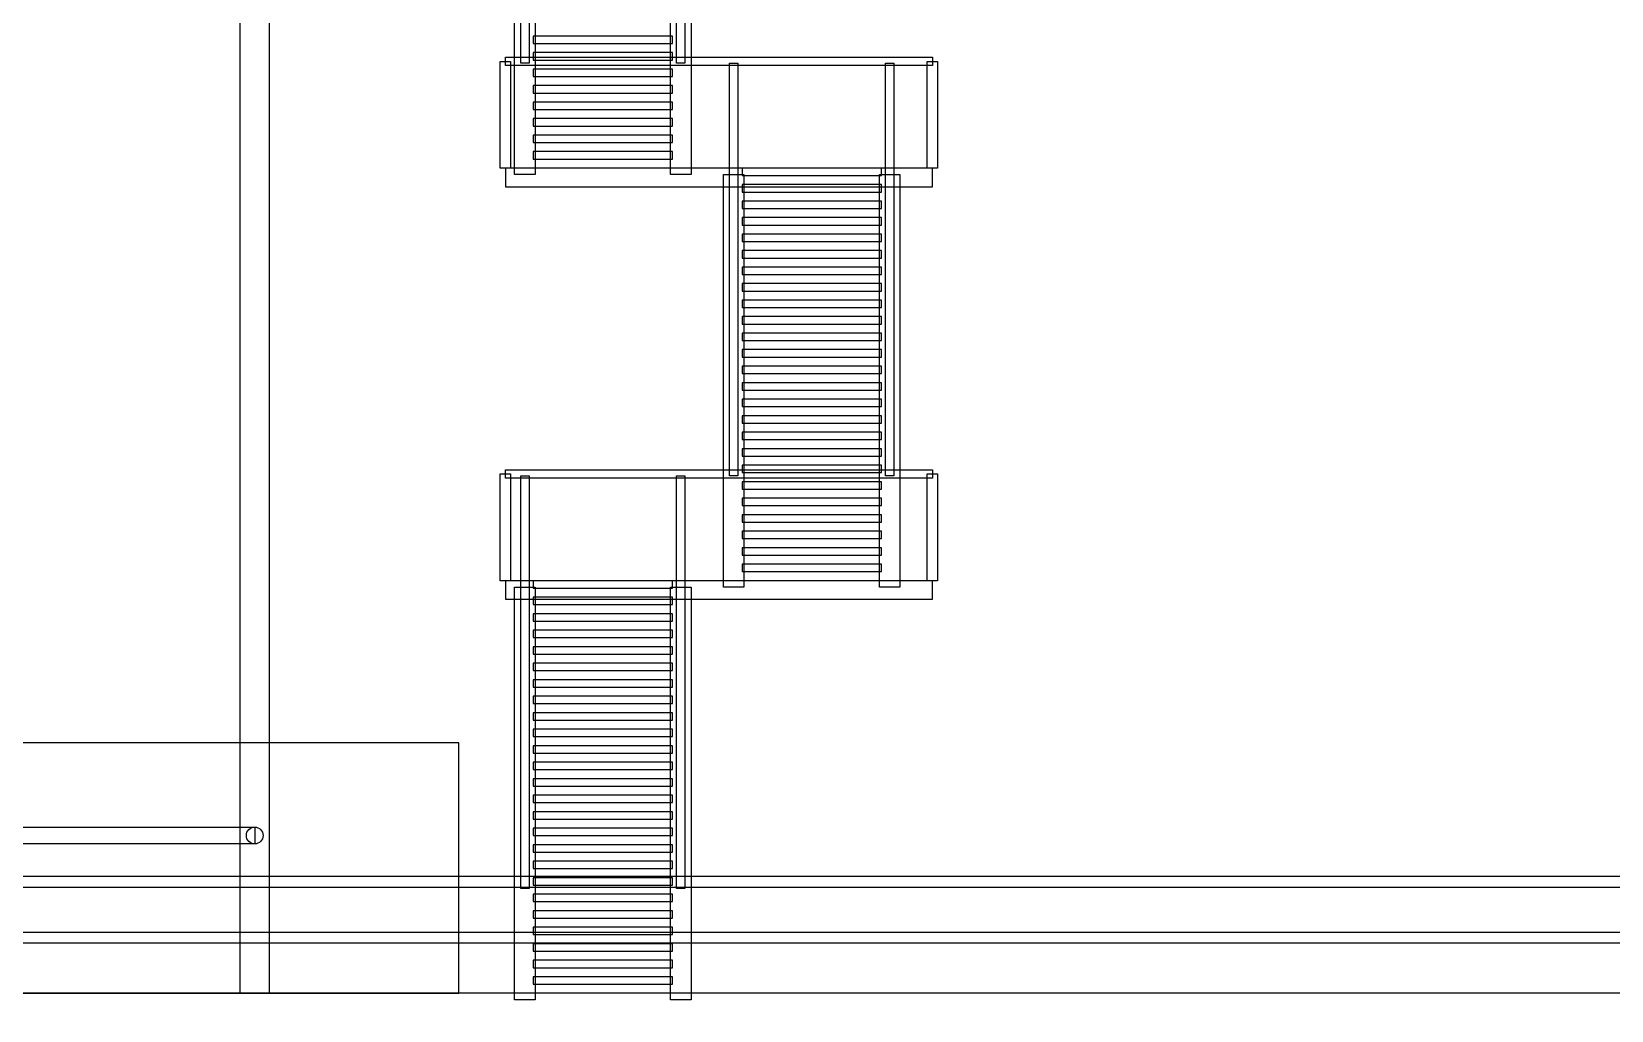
# Model space of a CAD drawing. Header units: millimetres. Extents: x -48000 to 1060615, y -2000 to 333000.
# Drawn here: x -403 to 16614, y 18115 to 28663 of the extents above; entities that cross this region are included whole.
import ezdxf

# ---------------------------------------------------------------- set-up
doc = ezdxf.new("R2010")
doc.units = ezdxf.units.MM
doc.layers.add('D-STR-BASE', color=7, linetype='Continuous', lineweight=25)
doc.layers.add('D-STR-CORE', color=7, linetype='Continuous', lineweight=25)

msp = doc.modelspace()

# ---------------------------------------------------------------- linework, layer by layer
at = {"layer": 'D-STR-BASE'}
for points in [[(-4200, 18300), (4200, 18300), (4200, 21000), (-4200, 21000)], [(-24450, 19560), (24450, 19560), (24450, 19440), (-24450, 19440)], [(24450, 19440), (-24450, 19440), (-24450, 19560), (24450, 19560)], [(-24450, 18960), (24450, 18960), (24450, 18840), (-24450, 18840)], [(24450, 18840), (-24450, 18840), (-24450, 18960), (24450, 18960)], [(-24900, 18000), (24900, 18000), (24900, 18300), (-24900, 18300)]]:
    msp.add_lwpolyline(points, close=True, dxfattribs=at)
at = {"layer": 'D-STR-CORE'}
for points in [[(1840, 18300), (2160, 18300), (2160, 224550), (1840, 224550)], [(1840, 18300), (2160, 18300), (2160, 224550), (1840, 224550)], [(4865, 28321.67), (4865, 32767.5), (4955, 32767.5), (4955, 28321.67)], [(6545, 28321.67), (6545, 32767.5), (6635, 32767.5), (6635, 28321.67)], [(4800, 27121.67), (4800, 31567.5), (5020, 31567.5), (5020, 27121.67)], [(6480, 27121.67), (6480, 31567.5), (6700, 31567.5), (6700, 27121.67)], [(5000, 28534.33), (6500, 28534.33), (6500, 28614.33), (5000, 28614.33)], [(5000, 28356.5), (6500, 28356.5), (6500, 28436.5), (5000, 28436.5)], [(4645, 27191.67), (4645, 28341.67), (4755, 28341.67), (4755, 27191.67)], [(4700, 28386.67), (9300, 28386.67), (9300, 28296.67), (4700, 28296.67)], [(5000, 28178.67), (6500, 28178.67), (6500, 28258.67), (5000, 28258.67)], [(7115, 23875.83), (7115, 28321.67), (7205, 28321.67), (7205, 23875.83)], [(8795, 23875.83), (8795, 28321.67), (8885, 28321.67), (8885, 23875.83)], [(9245, 27191.67), (9245, 28341.67), (9355, 28341.67), (9355, 27191.67)], [(5000, 28000.83), (6500, 28000.83), (6500, 28080.83), (5000, 28080.83)], [(5000, 27823), (6500, 27823), (6500, 27903), (5000, 27903)], [(5000, 27645.17), (6500, 27645.17), (6500, 27725.17), (5000, 27725.17)], [(5000, 27467.33), (6500, 27467.33), (6500, 27547.33), (5000, 27547.33)], [(5000, 27289.5), (6500, 27289.5), (6500, 27369.5), (5000, 27369.5)], [(4700, 26991.67), (9300, 26991.67), (9300, 27191.67), (4700, 27191.67)], [(7050, 22675.83), (7050, 27121.67), (7270, 27121.67), (7270, 22675.83)], [(7250, 27111.67), (8750, 27111.67), (8750, 27191.67), (7250, 27191.67)], [(8730, 22675.83), (8730, 27121.67), (8950, 27121.67), (8950, 22675.83)], [(7250, 26933.83), (8750, 26933.83), (8750, 27013.83), (7250, 27013.83)], [(7250, 26756), (8750, 26756), (8750, 26836), (7250, 26836)], [(7250, 26578.17), (8750, 26578.17), (8750, 26658.17), (7250, 26658.17)], [(7250, 26400.33), (8750, 26400.33), (8750, 26480.33), (7250, 26480.33)], [(7250, 26222.5), (8750, 26222.5), (8750, 26302.5), (7250, 26302.5)], [(7250, 26044.67), (8750, 26044.67), (8750, 26124.67), (7250, 26124.67)], [(7250, 25866.83), (8750, 25866.83), (8750, 25946.83), (7250, 25946.83)], [(7250, 25689), (8750, 25689), (8750, 25769), (7250, 25769)], [(7250, 25511.17), (8750, 25511.17), (8750, 25591.17), (7250, 25591.17)], [(7250, 25333.33), (8750, 25333.33), (8750, 25413.33), (7250, 25413.33)], [(7250, 25155.5), (8750, 25155.5), (8750, 25235.5), (7250, 25235.5)], [(7250, 24977.67), (8750, 24977.67), (8750, 25057.67), (7250, 25057.67)], [(7250, 24799.83), (8750, 24799.83), (8750, 24879.83), (7250, 24879.83)], [(7250, 24622), (8750, 24622), (8750, 24702), (7250, 24702)], [(7250, 24444.17), (8750, 24444.17), (8750, 24524.17), (7250, 24524.17)], [(7250, 24266.33), (8750, 24266.33), (8750, 24346.33), (7250, 24346.33)], [(7250, 24088.5), (8750, 24088.5), (8750, 24168.5), (7250, 24168.5)], [(4645, 22745.83), (4645, 23895.83), (4755, 23895.83), (4755, 22745.83)], [(4700, 23940.83), (9300, 23940.83), (9300, 23850.83), (4700, 23850.83)], [(4865, 19430), (4865, 23875.83), (4955, 23875.83), (4955, 19430)], [(6545, 19430), (6545, 23875.83), (6635, 23875.83), (6635, 19430)], [(7250, 23910.67), (8750, 23910.67), (8750, 23990.67), (7250, 23990.67)], [(9245, 22745.83), (9245, 23895.83), (9355, 23895.83), (9355, 22745.83)], [(7250, 23732.83), (8750, 23732.83), (8750, 23812.83), (7250, 23812.83)], [(7250, 23555), (8750, 23555), (8750, 23635), (7250, 23635)], [(7250, 23377.17), (8750, 23377.17), (8750, 23457.17), (7250, 23457.17)], [(7250, 23199.33), (8750, 23199.33), (8750, 23279.33), (7250, 23279.33)], [(7250, 23021.5), (8750, 23021.5), (8750, 23101.5), (7250, 23101.5)], [(7250, 22843.67), (8750, 22843.67), (8750, 22923.67), (7250, 22923.67)], [(4700, 22545.83), (9300, 22545.83), (9300, 22745.83), (4700, 22745.83)], [(4800, 18230), (4800, 22675.83), (5020, 22675.83), (5020, 18230)], [(5000, 22665.83), (6500, 22665.83), (6500, 22745.83), (5000, 22745.83)], [(6480, 18230), (6480, 22675.83), (6700, 22675.83), (6700, 18230)], [(5000, 22488), (6500, 22488), (6500, 22568), (5000, 22568)], [(5000, 22310.17), (6500, 22310.17), (6500, 22390.17), (5000, 22390.17)], [(5000, 22132.33), (6500, 22132.33), (6500, 22212.33), (5000, 22212.33)], [(5000, 21954.5), (6500, 21954.5), (6500, 22034.5), (5000, 22034.5)], [(5000, 21776.67), (6500, 21776.67), (6500, 21856.67), (5000, 21856.67)], [(5000, 21598.83), (6500, 21598.83), (6500, 21678.83), (5000, 21678.83)], [(5000, 21421), (6500, 21421), (6500, 21501), (5000, 21501)], [(5000, 21243.17), (6500, 21243.17), (6500, 21323.17), (5000, 21323.17)], [(5000, 21065.33), (6500, 21065.33), (6500, 21145.33), (5000, 21145.33)], [(5000, 20887.5), (6500, 20887.5), (6500, 20967.5), (5000, 20967.5)], [(5000, 20709.67), (6500, 20709.67), (6500, 20789.67), (5000, 20789.67)], [(5000, 20531.83), (6500, 20531.83), (6500, 20611.83), (5000, 20611.83)], [(5000, 20354), (6500, 20354), (6500, 20434), (5000, 20434)], [(5000, 20176.17), (6500, 20176.17), (6500, 20256.17), (5000, 20256.17)], [(-2000, 20090), (2000, 20090), (2000, 19910), (-2000, 19910)], [(2000, 19910), (-2000, 19910), (-2000, 20090), (2000, 20090)], [(5000, 19998.33), (6500, 19998.33), (6500, 20078.33), (5000, 20078.33)], [(5000, 19820.5), (6500, 19820.5), (6500, 19900.5), (5000, 19900.5)], [(5000, 19642.67), (6500, 19642.67), (6500, 19722.67), (5000, 19722.67)], [(5000, 19464.83), (6500, 19464.83), (6500, 19544.83), (5000, 19544.83)], [(5000, 19287), (6500, 19287), (6500, 19367), (5000, 19367)], [(5000, 19109.17), (6500, 19109.17), (6500, 19189.17), (5000, 19189.17)], [(5000, 18931.33), (6500, 18931.33), (6500, 19011.33), (5000, 19011.33)], [(5000, 18753.5), (6500, 18753.5), (6500, 18833.5), (5000, 18833.5)], [(5000, 18575.67), (6500, 18575.67), (6500, 18655.67), (5000, 18655.67)], [(5000, 18397.83), (6500, 18397.83), (6500, 18477.83), (5000, 18477.83)]]:
    msp.add_lwpolyline(points, close=True, dxfattribs=at)
msp.add_circle((2000, 20000), 90, dxfattribs=at)

doc.saveas('drawing.dxf')
